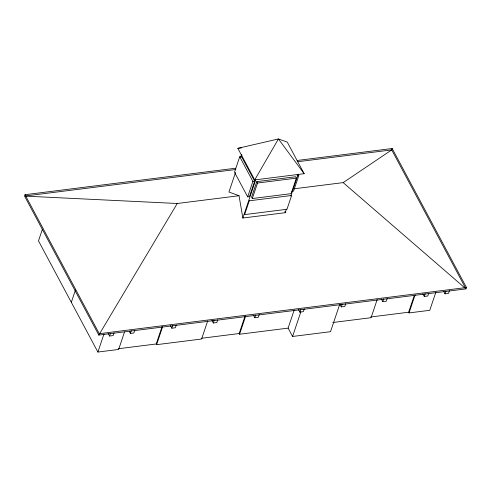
<?xml version="1.0" encoding="UTF-8"?>
<svg xmlns="http://www.w3.org/2000/svg" width="491" height="491" viewBox="0 0 491 491"><rect width="100%" height="100%" fill="white"/><g stroke="black" fill="none" stroke-linecap="round" stroke-linejoin="round"><path stroke-width="0.74" d="M235.588 168.223L25.016 194.706L24.55 196.087L98.808 335.071L465.984 288.886L466.45 287.511L392.192 148.521L297.165 160.477M42.398 229.254L38.488 240.866L97.893 352.053L118.638 349.445L124.499 332.02M71.324 302.315L75.473 289.978M25.016 194.706L99.274 333.696L98.808 335.071L177.245 203.495L239.031 195.725L242.849 218.029L285.216 212.701L286.437 209.074M97.893 352.053L104 333.905M114.047 332.83L113.12 335.586L109.591 336.034L110.518 333.272M134.792 330.222L133.859 332.978L130.33 333.426L131.257 330.664M207.711 320.862L201.605 339.011L156.592 344.67L156.218 343.976L162.085 326.552M156.592 344.67L162.699 326.521M176.275 325.005L175.342 327.761L171.813 328.209L172.74 325.447M239.731 156.752L234.514 172.255L247.673 196.885L249.434 196.664L254.657 181.161L241.492 156.531L239.731 156.752L252.89 181.382L247.673 196.885M235.539 172.427L228.947 192.012L239.031 195.725M240.664 157.194L241.64 154.291M241.198 157.04L241.91 154.929M242.849 218.029L255.786 179.589M256.793 181.633L251.576 197.137L252.319 198.53L291.151 193.644L296.368 178.141L295.625 176.748L256.793 181.633L257.536 183.026L252.319 198.53M217.759 319.788L216.832 322.544L213.297 322.986L214.229 320.23M294.213 309.981L288.107 328.129L239.559 334.236L239.191 333.536L245.052 316.118M239.559 334.236L245.666 316.087M290.832 196.019L298.154 174.262M298.074 174.28L298.786 175.612L293.569 191.116L291.801 191.337M259.242 314.565L258.315 317.327L254.786 317.769L255.713 315.013M304.254 308.907L303.328 311.662L299.798 312.11L300.725 309.348M339.551 304.837L330.511 331.695L292.562 336.47L300.866 311.785M392.192 148.521L391.726 149.902L343.178 182.621L294.201 188.783M345.738 303.69L344.811 306.445L341.282 306.887L342.209 304.132M377.18 299.547L371.073 317.695L332.812 322.507M387.227 298.473L386.294 301.228L382.765 301.67L383.692 298.915M435.873 292.163L429.766 310.312L409.028 312.92L408.653 312.221L414.275 295.527M409.028 312.92L415.134 294.772M428.711 293.25L427.778 296.012L424.249 296.454L425.175 293.698M449.449 290.641L448.522 293.403L444.993 293.845L445.92 291.089M254.719 179.915L278.422 138.947L287.272 142.114L304.15 173.697L254.719 179.915L237.847 148.331L278.422 138.947L304.15 173.697M237.847 148.331L241.646 147.852M25.311 195.989L235.889 169.505M297.46 161.76L391.726 149.902L465.984 288.886L343.178 182.621M252.89 181.382L254.657 181.161M297.018 175.833L298.786 175.612M257.536 183.026L296.368 178.141M99.274 333.696L466.45 287.511M118.263 348.751L156.218 343.976M201.236 338.311L239.191 333.536M370.699 316.996L408.653 312.221M25.311 196.124L177.245 203.495M443.594 291.231L444.993 293.845M422.849 293.839L424.249 296.454M381.366 299.056L382.765 301.67M340.091 304.666L341.282 306.887M298.399 309.49L299.798 312.11M288.107 328.129L292.562 336.47M253.387 315.154L254.786 317.769M211.903 320.371L213.297 322.986M170.414 325.588L171.813 328.209M129.28 331.462L130.33 333.426M108.149 333.34L109.591 336.034M284.964 211.216L285.216 212.701M249.25 200.813L244.61 214.604L286.977 209.276L291.617 195.486L249.25 200.813"/></g></svg>
